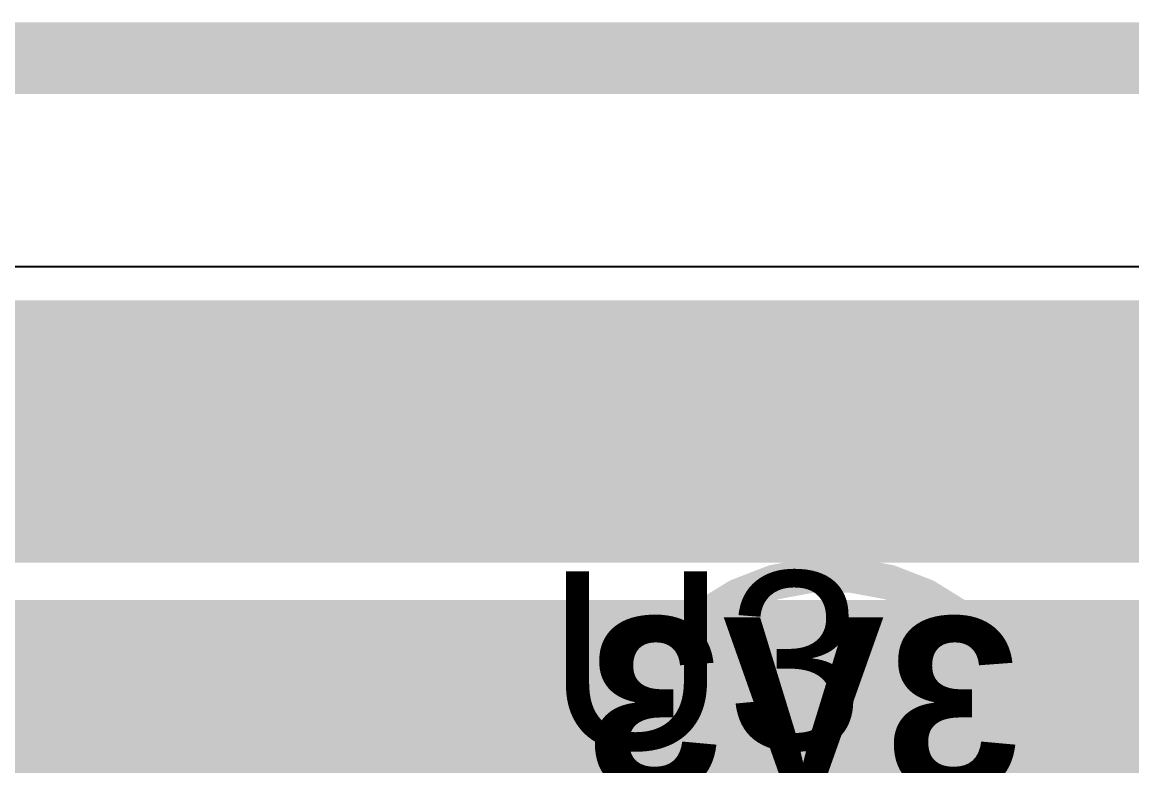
# Model space of a CAD drawing. Header units: inches. Extents: x 0 to 12.4, y -0.6 to 2.2.
# Drawn here: x 0.9006 to 1.1503, y 1.8062 to 1.9735 of the extents above; entities that cross this region are included whole.
import ezdxf

# ---------------------------------------------------------------- set-up
doc = ezdxf.new("R2010")
doc.units = ezdxf.units.IN
doc.header["$MEASUREMENT"] = 0
for name, color, linetype in [('Board_Outline', 216, 'Continuous'), ('Bottom Layer', 5, 'Continuous'), ('Bottom Overlay', 54, 'Continuous'), ('Dimension', 6, 'Continuous'), ('Top Layer', 1, 'Continuous'), ('Top Overlay', 2, 'Continuous')]:
    doc.layers.add(name, color=color, linetype=linetype)
doc.styles.add('Arial', font='', dxfattribs={"height": 0.2})
doc.styles.add('Arial_Bold', font='', dxfattribs={"height": 0.2})
doc.styles.get('Arial').set_extended_font_data('Arial')
doc.styles.get('Arial_Bold').set_extended_font_data('Arial', bold=True)

msp = doc.modelspace()

# ---------------------------------------------------------------- hatches: boundary and pattern name
at = {"layer": 'Dimension'}
h = msp.add_hatch(color=6, dxfattribs=at)
edge = h.paths.add_edge_path()
edge.add_arc((1.0827698, 1.801847), 0.035433, 0, 360)
h = msp.add_hatch(color=6, dxfattribs=at)
edge = h.paths.add_edge_path()
edge.add_arc((1.0827698, 1.801847), 0.035433, 0, 360)

# ---------------------------------------------------------------- linework, layer by layer
at = {"layer": 'Board_Outline'}
msp.add_lwpolyline([(0, 1.9685039, 0.01, 0.01, 0), (2.5590551, 1.9685039, 0.01, 0.01, 0)], format="xyseb", dxfattribs=at)
at = {"layer": 'Bottom Layer'}
for points in [[(0.7684136, 1.8814136, 0.0590551, 0.0590551, 0), (2.2225866, 1.8814136, 0.0590551, 0.0590551, 0)], [(0.8575803, 1.814, 0.0590551, 0.0590551, 0), (1.304, 1.814, 0.0590551, 0.0590551, 0)]]:
    msp.add_lwpolyline(points, format="xyseb", dxfattribs=at)
at = {"layer": 'Dimension'}
for points in [[(0.5442633, 1.9612761, 0.007874, 0.007874, 0), (2.4705596, 1.9612761, 0.007874, 0.007874, 0)], [(0.5399922, 1.8983559, 0.007874, 0.007874, 0), (1.5109194, 1.8983559, 0.007874, 0.007874, 0)], [(0.5399922, 1.8983559, 0.007874, 0.007874, 0), (1.5109194, 1.8983559, 0.007874, 0.007874, 0)], [(0.5399183, 1.8732317, 0.007874, 0.007874, 0), (1.5109195, 1.8732317, 0.007874, 0.007874, 0)], [(0.5399183, 1.8732317, 0.007874, 0.007874, 0), (1.5109195, 1.8732317, 0.007874, 0.007874, 0)], [(1.070002, 1.8475428, 0.007874, 0.007874, 0), (1.0781685, 1.8490694, 0.007874, 0.007874, 0)], [(1.0781685, 1.8490694, 0.007874, 0.007874, 0), (1.0781687, 1.8490694, 0.007874, 0.007874, 0)], [(1.0781687, 1.8490694, 0.007874, 0.007874, 0), (1.0783902, 1.8491108, 0.007874, 0.007874, 0)], [(1.0783902, 1.8491108, 0.007874, 0.007874, 0), (1.0871495, 1.8491108, 0.007874, 0.007874, 0)], [(1.0871495, 1.8491108, 0.007874, 0.007874, 0), (1.087371, 1.8490694, 0.007874, 0.007874, 0)], [(1.087371, 1.8490694, 0.007874, 0.007874, 0), (1.0873711, 1.8490694, 0.007874, 0.007874, 0)], [(1.0873711, 1.8490694, 0.007874, 0.007874, 0), (1.0928631, 1.8480427, 0.007874, 0.007874, 0)], [(1.0618226, 1.8444185, 0.007874, 0.007874, 0), (1.0695696, 1.8474197, 0.007874, 0.007874, 0)], [(1.0695696, 1.8474197, 0.007874, 0.007874, 0), (1.0695697, 1.8474198, 0.007874, 0.007874, 0)], [(1.0695697, 1.8474198, 0.007874, 0.007874, 0), (1.0697801, 1.8475013, 0.007874, 0.007874, 0)], [(1.0697801, 1.8475013, 0.007874, 0.007874, 0), (1.0700019, 1.8475428, 0.007874, 0.007874, 0)], [(1.0700019, 1.8475428, 0.007874, 0.007874, 0), (1.070002, 1.8475428, 0.007874, 0.007874, 0)], [(1.0928631, 1.8480427, 0.007874, 0.007874, 0), (1.0957596, 1.8475013, 0.007874, 0.007874, 0)], [(1.0957596, 1.8475013, 0.007874, 0.007874, 0), (1.09597, 1.8474198, 0.007874, 0.007874, 0)], [(1.09597, 1.8474198, 0.007874, 0.007874, 0), (1.0959701, 1.8474197, 0.007874, 0.007874, 0)], [(1.0959701, 1.8474197, 0.007874, 0.007874, 0), (1.1004513, 1.8456837, 0.007874, 0.007874, 0)], [(1.0543568, 1.8398447, 0.007874, 0.007874, 0), (1.0614204, 1.8442182, 0.007874, 0.007874, 0)], [(1.0614204, 1.8442182, 0.007874, 0.007874, 0), (1.0614205, 1.8442183, 0.007874, 0.007874, 0)], [(1.0614205, 1.8442183, 0.007874, 0.007874, 0), (1.0616123, 1.844337, 0.007874, 0.007874, 0)], [(1.0616123, 1.844337, 0.007874, 0.007874, 0), (1.0618224, 1.8444185, 0.007874, 0.007874, 0)], [(1.0618224, 1.8444185, 0.007874, 0.007874, 0), (1.0618226, 1.8444185, 0.007874, 0.007874, 0)], [(1.1004513, 1.8456837, 0.007874, 0.007874, 0), (1.1039274, 1.844337, 0.007874, 0.007874, 0)], [(1.1039274, 1.844337, 0.007874, 0.007874, 0), (1.1052046, 1.8435462, 0.007874, 0.007874, 0)], [(1.1052046, 1.8435462, 0.007874, 0.007874, 0), (1.1111828, 1.8398447, 0.007874, 0.007874, 0)], [(1.0478588, 1.833977, 0.007874, 0.007874, 0), (1.0539983, 1.8395739, 0.007874, 0.007874, 0)], [(1.0539983, 1.8395739, 0.007874, 0.007874, 0), (1.0539985, 1.8395741, 0.007874, 0.007874, 0)], [(1.0539985, 1.8395741, 0.007874, 0.007874, 0), (1.054165, 1.8397259, 0.007874, 0.007874, 0)], [(1.054165, 1.8397259, 0.007874, 0.007874, 0), (1.0543565, 1.8398445, 0.007874, 0.007874, 0)], [(1.0543565, 1.8398445, 0.007874, 0.007874, 0), (1.0543568, 1.8398447, 0.007874, 0.007874, 0)], [(1.1111828, 1.8398447, 0.007874, 0.007874, 0), (1.1111829, 1.8398446, 0.007874, 0.007874, 0)], [(1.1111829, 1.8398446, 0.007874, 0.007874, 0), (1.1113746, 1.8397259, 0.007874, 0.007874, 0)], [(1.1113746, 1.8397259, 0.007874, 0.007874, 0), (1.1115414, 1.8395739, 0.007874, 0.007874, 0)], [(1.1115413, 1.8395739, 0.007874, 0.007874, 0), (1.1176809, 1.833977, 0.007874, 0.007874, 0)], [(1.1115413, 1.8395739, 0.007874, 0.007874, 0), (1.1115414, 1.8395739, 0.007874, 0.007874, 0)], [(1.0475561, 1.833645, 0.007874, 0.007874, 0), (1.0476918, 1.8338248, 0.007874, 0.007874, 0)], [(1.0476918, 1.8338248, 0.007874, 0.007874, 0), (1.0478584, 1.8339767, 0.007874, 0.007874, 0)], [(1.0478584, 1.8339767, 0.007874, 0.007874, 0), (1.0478588, 1.833977, 0.007874, 0.007874, 0)], [(1.1176809, 1.833977, 0.007874, 0.007874, 0), (1.117681, 1.8339769, 0.007874, 0.007874, 0)], [(1.117681, 1.8339769, 0.007874, 0.007874, 0), (1.1178478, 1.8338248, 0.007874, 0.007874, 0)], [(1.1178478, 1.8338248, 0.007874, 0.007874, 0), (1.1179838, 1.8336448, 0.007874, 0.007874, 0)], [(1.0425491, 1.8270148, 0.007874, 0.007874, 0), (1.0475557, 1.8336446, 0.007874, 0.007874, 0)], [(1.0475557, 1.8336446, 0.007874, 0.007874, 0), (1.0475561, 1.833645, 0.007874, 0.007874, 0)], [(1.1179838, 1.8336448, 0.007874, 0.007874, 0), (1.1179839, 1.8336446, 0.007874, 0.007874, 0)], [(1.1179839, 1.8336446, 0.007874, 0.007874, 0), (1.1229905, 1.8270148, 0.007874, 0.007874, 0)], [(1.0400652, 1.8221193, 0.007874, 0.007874, 0), (1.0423126, 1.8266328, 0.007874, 0.007874, 0)], [(1.0423126, 1.8266328, 0.007874, 0.007874, 0), (1.0423128, 1.8266332, 0.007874, 0.007874, 0)], [(1.0423128, 1.8266332, 0.007874, 0.007874, 0), (1.0424132, 1.8268348, 0.007874, 0.007874, 0)], [(1.0424132, 1.8268348, 0.007874, 0.007874, 0), (1.0425489, 1.8270144, 0.007874, 0.007874, 0)], [(1.0425489, 1.8270144, 0.007874, 0.007874, 0), (1.0425491, 1.8270148, 0.007874, 0.007874, 0)], [(1.1229905, 1.8270148, 0.007874, 0.007874, 0), (1.1231265, 1.8268348, 0.007874, 0.007874, 0)], [(1.1231265, 1.8268348, 0.007874, 0.007874, 0), (1.1270308, 1.8189938, 0.007874, 0.007874, 0)], [(1.0393195, 1.8206218, 0.007874, 0.007874, 0), (1.0400652, 1.8221193, 0.007874, 0.007874, 0)], [(1.0373694, 1.8183459, 0.007874, 0.007874, 0), (1.0391695, 1.8203206, 0.007874, 0.007874, 0)], [(1.0391695, 1.8203206, 0.007874, 0.007874, 0), (1.0393195, 1.8206218, 0.007874, 0.007874, 0)], [(1.1270308, 1.8189938, 0.007874, 0.007874, 0), (1.1294279, 1.8105689, 0.007874, 0.007874, 0)], [(0.869716, 1.8176147, 0.007874, 0.007874, 0), (1.0347994, 1.8176147, 0.007874, 0.007874, 0)], [(1.0347994, 1.8176147, 0.007874, 0.007874, 0), (1.0373694, 1.8183459, 0.007874, 0.007874, 0)], [(1.1294279, 1.8105689, 0.007874, 0.007874, 0), (1.1302361, 1.801847, 0.007874, 0.007874, 0)]]:
    msp.add_lwpolyline(points, format="xyseb", dxfattribs=at)
for points in [[(1.0762, 1.8490694, 0.003937, 0.003937, 1), (1.080137, 1.8490694, 0.003937, 0.003937, 1)], [(1.0762, 1.8490694, 0.003937, 0.003937, 1), (1.080137, 1.8490694, 0.003937, 0.003937, 1)], [(1.0762002, 1.8490694, 0.003937, 0.003937, 1), (1.0801372, 1.8490694, 0.003937, 0.003937, 1)], [(1.0762002, 1.8490694, 0.003937, 0.003937, 1), (1.0801372, 1.8490694, 0.003937, 0.003937, 1)], [(1.0764217, 1.8491108, 0.003937, 0.003937, 1), (1.0803587, 1.8491108, 0.003937, 0.003937, 1)], [(1.0764217, 1.8491108, 0.003937, 0.003937, 1), (1.0803587, 1.8491108, 0.003937, 0.003937, 1)], [(1.085181, 1.8491108, 0.003937, 0.003937, 1), (1.089118, 1.8491108, 0.003937, 0.003937, 1)], [(1.085181, 1.8491108, 0.003937, 0.003937, 1), (1.089118, 1.8491108, 0.003937, 0.003937, 1)], [(1.0854025, 1.8490694, 0.003937, 0.003937, 1), (1.0893395, 1.8490694, 0.003937, 0.003937, 1)], [(1.0854025, 1.8490694, 0.003937, 0.003937, 1), (1.0893395, 1.8490694, 0.003937, 0.003937, 1)], [(1.0854026, 1.8490694, 0.003937, 0.003937, 1), (1.0893396, 1.8490694, 0.003937, 0.003937, 1)], [(1.0854026, 1.8490694, 0.003937, 0.003937, 1), (1.0893396, 1.8490694, 0.003937, 0.003937, 1)], [(1.0676011, 1.8474197, 0.003937, 0.003937, 1), (1.0715381, 1.8474197, 0.003937, 0.003937, 1)], [(1.0676011, 1.8474197, 0.003937, 0.003937, 1), (1.0715381, 1.8474197, 0.003937, 0.003937, 1)], [(1.0676012, 1.8474198, 0.003937, 0.003937, 1), (1.0715382, 1.8474198, 0.003937, 0.003937, 1)], [(1.0676012, 1.8474198, 0.003937, 0.003937, 1), (1.0715382, 1.8474198, 0.003937, 0.003937, 1)], [(1.0678116, 1.8475013, 0.003937, 0.003937, 1), (1.0717486, 1.8475013, 0.003937, 0.003937, 1)], [(1.0678116, 1.8475013, 0.003937, 0.003937, 1), (1.0717486, 1.8475013, 0.003937, 0.003937, 1)], [(1.0680334, 1.8475428, 0.003937, 0.003937, 1), (1.0719704, 1.8475428, 0.003937, 0.003937, 1)], [(1.0680334, 1.8475428, 0.003937, 0.003937, 1), (1.0719704, 1.8475428, 0.003937, 0.003937, 1)], [(1.0680335, 1.8475428, 0.003937, 0.003937, 1), (1.0719705, 1.8475428, 0.003937, 0.003937, 1)], [(1.0680335, 1.8475428, 0.003937, 0.003937, 1), (1.0719705, 1.8475428, 0.003937, 0.003937, 1)], [(1.0908946, 1.8480427, 0.003937, 0.003937, 1), (1.0948316, 1.8480427, 0.003937, 0.003937, 1)], [(1.0908946, 1.8480427, 0.003937, 0.003937, 1), (1.0948316, 1.8480427, 0.003937, 0.003937, 1)], [(1.0937911, 1.8475013, 0.003937, 0.003937, 1), (1.0977281, 1.8475013, 0.003937, 0.003937, 1)], [(1.0937911, 1.8475013, 0.003937, 0.003937, 1), (1.0977281, 1.8475013, 0.003937, 0.003937, 1)], [(1.0940015, 1.8474198, 0.003937, 0.003937, 1), (1.0979385, 1.8474198, 0.003937, 0.003937, 1)], [(1.0940015, 1.8474198, 0.003937, 0.003937, 1), (1.0979385, 1.8474198, 0.003937, 0.003937, 1)], [(1.0940016, 1.8474197, 0.003937, 0.003937, 1), (1.0979386, 1.8474197, 0.003937, 0.003937, 1)], [(1.0940016, 1.8474197, 0.003937, 0.003937, 1), (1.0979386, 1.8474197, 0.003937, 0.003937, 1)], [(1.0594519, 1.8442182, 0.003937, 0.003937, 1), (1.0633889, 1.8442182, 0.003937, 0.003937, 1)], [(1.0594519, 1.8442182, 0.003937, 0.003937, 1), (1.0633889, 1.8442182, 0.003937, 0.003937, 1)], [(1.059452, 1.8442183, 0.003937, 0.003937, 1), (1.063389, 1.8442183, 0.003937, 0.003937, 1)], [(1.059452, 1.8442183, 0.003937, 0.003937, 1), (1.063389, 1.8442183, 0.003937, 0.003937, 1)], [(1.0596438, 1.844337, 0.003937, 0.003937, 1), (1.0635808, 1.844337, 0.003937, 0.003937, 1)], [(1.0596438, 1.844337, 0.003937, 0.003937, 1), (1.0635808, 1.844337, 0.003937, 0.003937, 1)], [(1.0598539, 1.8444185, 0.003937, 0.003937, 1), (1.0637909, 1.8444185, 0.003937, 0.003937, 1)], [(1.0598539, 1.8444185, 0.003937, 0.003937, 1), (1.0637909, 1.8444185, 0.003937, 0.003937, 1)], [(1.0598541, 1.8444185, 0.003937, 0.003937, 1), (1.0637911, 1.8444185, 0.003937, 0.003937, 1)], [(1.0598541, 1.8444185, 0.003937, 0.003937, 1), (1.0637911, 1.8444185, 0.003937, 0.003937, 1)], [(1.0984828, 1.8456837, 0.003937, 0.003937, 1), (1.1024198, 1.8456837, 0.003937, 0.003937, 1)], [(1.0984828, 1.8456837, 0.003937, 0.003937, 1), (1.1024198, 1.8456837, 0.003937, 0.003937, 1)], [(1.1019589, 1.844337, 0.003937, 0.003937, 1), (1.1058959, 1.844337, 0.003937, 0.003937, 1)], [(1.1019589, 1.844337, 0.003937, 0.003937, 1), (1.1058959, 1.844337, 0.003937, 0.003937, 1)], [(1.1032361, 1.8435462, 0.003937, 0.003937, 1), (1.1071731, 1.8435462, 0.003937, 0.003937, 1)], [(1.1032361, 1.8435462, 0.003937, 0.003937, 1), (1.1071731, 1.8435462, 0.003937, 0.003937, 1)], [(1.0520298, 1.8395739, 0.003937, 0.003937, 1), (1.0559668, 1.8395739, 0.003937, 0.003937, 1)], [(1.0520298, 1.8395739, 0.003937, 0.003937, 1), (1.0559668, 1.8395739, 0.003937, 0.003937, 1)], [(1.05203, 1.8395741, 0.003937, 0.003937, 1), (1.055967, 1.8395741, 0.003937, 0.003937, 1)], [(1.05203, 1.8395741, 0.003937, 0.003937, 1), (1.055967, 1.8395741, 0.003937, 0.003937, 1)], [(1.0521965, 1.8397259, 0.003937, 0.003937, 1), (1.0561335, 1.8397259, 0.003937, 0.003937, 1)], [(1.0521965, 1.8397259, 0.003937, 0.003937, 1), (1.0561335, 1.8397259, 0.003937, 0.003937, 1)], [(1.052388, 1.8398445, 0.003937, 0.003937, 1), (1.056325, 1.8398445, 0.003937, 0.003937, 1)], [(1.052388, 1.8398445, 0.003937, 0.003937, 1), (1.056325, 1.8398445, 0.003937, 0.003937, 1)], [(1.0523883, 1.8398447, 0.003937, 0.003937, 1), (1.0563253, 1.8398447, 0.003937, 0.003937, 1)], [(1.0523883, 1.8398447, 0.003937, 0.003937, 1), (1.0563253, 1.8398447, 0.003937, 0.003937, 1)], [(1.1092143, 1.8398447, 0.003937, 0.003937, 1), (1.1131513, 1.8398447, 0.003937, 0.003937, 1)], [(1.1092143, 1.8398447, 0.003937, 0.003937, 1), (1.1131513, 1.8398447, 0.003937, 0.003937, 1)], [(1.1092144, 1.8398446, 0.003937, 0.003937, 1), (1.1131514, 1.8398446, 0.003937, 0.003937, 1)], [(1.1092144, 1.8398446, 0.003937, 0.003937, 1), (1.1131514, 1.8398446, 0.003937, 0.003937, 1)], [(1.1094061, 1.8397259, 0.003937, 0.003937, 1), (1.1133431, 1.8397259, 0.003937, 0.003937, 1)], [(1.1094061, 1.8397259, 0.003937, 0.003937, 1), (1.1133431, 1.8397259, 0.003937, 0.003937, 1)], [(1.1095728, 1.8395739, 0.003937, 0.003937, 1), (1.1135098, 1.8395739, 0.003937, 0.003937, 1)], [(1.1095728, 1.8395739, 0.003937, 0.003937, 1), (1.1135098, 1.8395739, 0.003937, 0.003937, 1)], [(1.1095729, 1.8395739, 0.003937, 0.003937, 1), (1.1135099, 1.8395739, 0.003937, 0.003937, 1)], [(1.1095729, 1.8395739, 0.003937, 0.003937, 1), (1.1135099, 1.8395739, 0.003937, 0.003937, 1)], [(1.0457233, 1.8338248, 0.003937, 0.003937, 1), (1.0496603, 1.8338248, 0.003937, 0.003937, 1)], [(1.0457233, 1.8338248, 0.003937, 0.003937, 1), (1.0496603, 1.8338248, 0.003937, 0.003937, 1)], [(1.0458899, 1.8339767, 0.003937, 0.003937, 1), (1.0498269, 1.8339767, 0.003937, 0.003937, 1)], [(1.0458899, 1.8339767, 0.003937, 0.003937, 1), (1.0498269, 1.8339767, 0.003937, 0.003937, 1)], [(1.0458903, 1.833977, 0.003937, 0.003937, 1), (1.0498273, 1.833977, 0.003937, 0.003937, 1)], [(1.0458903, 1.833977, 0.003937, 0.003937, 1), (1.0498273, 1.833977, 0.003937, 0.003937, 1)], [(1.1157124, 1.833977, 0.003937, 0.003937, 1), (1.1196494, 1.833977, 0.003937, 0.003937, 1)], [(1.1157124, 1.833977, 0.003937, 0.003937, 1), (1.1196494, 1.833977, 0.003937, 0.003937, 1)], [(1.1157125, 1.8339769, 0.003937, 0.003937, 1), (1.1196495, 1.8339769, 0.003937, 0.003937, 1)], [(1.1157125, 1.8339769, 0.003937, 0.003937, 1), (1.1196495, 1.8339769, 0.003937, 0.003937, 1)], [(1.1158793, 1.8338248, 0.003937, 0.003937, 1), (1.1198163, 1.8338248, 0.003937, 0.003937, 1)], [(1.1158793, 1.8338248, 0.003937, 0.003937, 1), (1.1198163, 1.8338248, 0.003937, 0.003937, 1)], [(1.0455872, 1.8336446, 0.003937, 0.003937, 1), (1.0495242, 1.8336446, 0.003937, 0.003937, 1)], [(1.0455872, 1.8336446, 0.003937, 0.003937, 1), (1.0495242, 1.8336446, 0.003937, 0.003937, 1)], [(1.0455876, 1.833645, 0.003937, 0.003937, 1), (1.0495246, 1.833645, 0.003937, 0.003937, 1)], [(1.0455876, 1.833645, 0.003937, 0.003937, 1), (1.0495246, 1.833645, 0.003937, 0.003937, 1)], [(1.1160153, 1.8336448, 0.003937, 0.003937, 1), (1.1199523, 1.8336448, 0.003937, 0.003937, 1)], [(1.1160153, 1.8336448, 0.003937, 0.003937, 1), (1.1199523, 1.8336448, 0.003937, 0.003937, 1)], [(1.1160154, 1.8336446, 0.003937, 0.003937, 1), (1.1199524, 1.8336446, 0.003937, 0.003937, 1)], [(1.1160154, 1.8336446, 0.003937, 0.003937, 1), (1.1199524, 1.8336446, 0.003937, 0.003937, 1)], [(1.0403441, 1.8266328, 0.003937, 0.003937, 1), (1.0442811, 1.8266328, 0.003937, 0.003937, 1)], [(1.0403441, 1.8266328, 0.003937, 0.003937, 1), (1.0442811, 1.8266328, 0.003937, 0.003937, 1)], [(1.0403443, 1.8266332, 0.003937, 0.003937, 1), (1.0442813, 1.8266332, 0.003937, 0.003937, 1)], [(1.0403443, 1.8266332, 0.003937, 0.003937, 1), (1.0442813, 1.8266332, 0.003937, 0.003937, 1)], [(1.0404447, 1.8268348, 0.003937, 0.003937, 1), (1.0443817, 1.8268348, 0.003937, 0.003937, 1)], [(1.0404447, 1.8268348, 0.003937, 0.003937, 1), (1.0443817, 1.8268348, 0.003937, 0.003937, 1)], [(1.0405804, 1.8270144, 0.003937, 0.003937, 1), (1.0445174, 1.8270144, 0.003937, 0.003937, 1)], [(1.0405804, 1.8270144, 0.003937, 0.003937, 1), (1.0445174, 1.8270144, 0.003937, 0.003937, 1)], [(1.0405806, 1.8270148, 0.003937, 0.003937, 1), (1.0445176, 1.8270148, 0.003937, 0.003937, 1)], [(1.0405806, 1.8270148, 0.003937, 0.003937, 1), (1.0445176, 1.8270148, 0.003937, 0.003937, 1)], [(1.121022, 1.8270148, 0.003937, 0.003937, 1), (1.124959, 1.8270148, 0.003937, 0.003937, 1)], [(1.121022, 1.8270148, 0.003937, 0.003937, 1), (1.124959, 1.8270148, 0.003937, 0.003937, 1)], [(1.121158, 1.8268348, 0.003937, 0.003937, 1), (1.125095, 1.8268348, 0.003937, 0.003937, 1)], [(1.121158, 1.8268348, 0.003937, 0.003937, 1), (1.125095, 1.8268348, 0.003937, 0.003937, 1)], [(1.0380967, 1.8221193, 0.003937, 0.003937, 1), (1.0420337, 1.8221193, 0.003937, 0.003937, 1)], [(1.0380967, 1.8221193, 0.003937, 0.003937, 1), (1.0420337, 1.8221193, 0.003937, 0.003937, 1)], [(1.037201, 1.8203206, 0.003937, 0.003937, 1), (1.041138, 1.8203206, 0.003937, 0.003937, 1)], [(1.037201, 1.8203206, 0.003937, 0.003937, 1), (1.041138, 1.8203206, 0.003937, 0.003937, 1)], [(1.037351, 1.8206218, 0.003937, 0.003937, 1), (1.041288, 1.8206218, 0.003937, 0.003937, 1)], [(1.037351, 1.8206218, 0.003937, 0.003937, 1), (1.041288, 1.8206218, 0.003937, 0.003937, 1)], [(1.1250623, 1.8189938, 0.003937, 0.003937, 1), (1.1289993, 1.8189938, 0.003937, 0.003937, 1)], [(1.1250623, 1.8189938, 0.003937, 0.003937, 1), (1.1289993, 1.8189938, 0.003937, 0.003937, 1)], [(1.0328309, 1.8176147, 0.003937, 0.003937, 1), (1.0367679, 1.8176147, 0.003937, 0.003937, 1)], [(1.0328309, 1.8176147, 0.003937, 0.003937, 1), (1.0367679, 1.8176147, 0.003937, 0.003937, 1)], [(1.0354009, 1.8183459, 0.003937, 0.003937, 1), (1.0393379, 1.8183459, 0.003937, 0.003937, 1)], [(1.0354009, 1.8183459, 0.003937, 0.003937, 1), (1.0393379, 1.8183459, 0.003937, 0.003937, 1)], [(1.1274594, 1.8105689, 0.003937, 0.003937, 1), (1.1313964, 1.8105689, 0.003937, 0.003937, 1)], [(1.1274594, 1.8105689, 0.003937, 0.003937, 1), (1.1313964, 1.8105689, 0.003937, 0.003937, 1)]]:
    msp.add_lwpolyline(points, format="xyseb", close=True, dxfattribs=at)
at = {"layer": 'Top Layer'}
msp.add_line((0.533991, 1.9185037), (1.523, 1.9185038), dxfattribs=at)

# ---------------------------------------------------------------- texts
at = {"layer": 'Bottom Overlay', "style": 'Arial_Bold', "text_generation_flag": 2}
msp.add_text('ESP_3V3', height=0.0393701, rotation=360, dxfattribs=at).set_placement((1.266, 1.8002654))
at = {"layer": 'Top Overlay', "style": 'Arial'}
msp.add_text('U3', height=0.04, dxfattribs=at).set_placement((1.0186854, 1.8099356))

doc.saveas('drawing.dxf')
